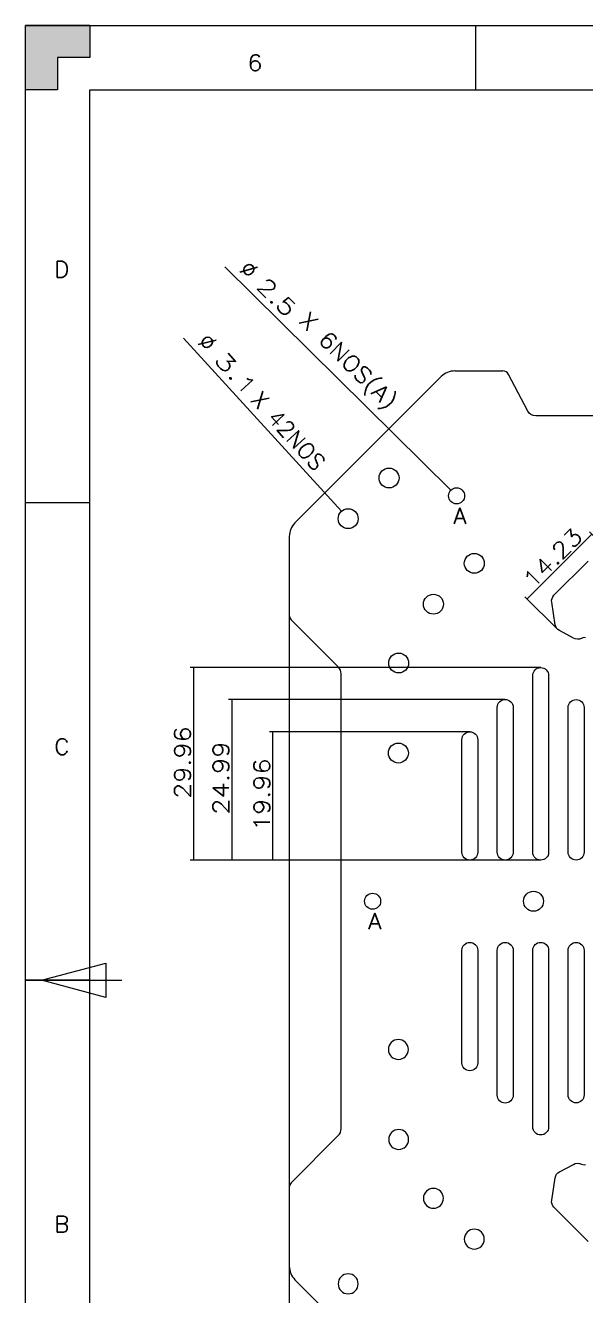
# Model space of a CAD drawing. Header units: millimetres. Extents: x 0 to 420, y 0 to 297.
# Drawn here: x 0 to 87.1, y 99.5 to 297 of the extents above; entities that cross this region are included whole.
import ezdxf

# ---------------------------------------------------------------- set-up
doc = ezdxf.new("R2010")
doc.units = ezdxf.units.MM
doc.layers.add('1', color=7, linetype='CONTINUOUS')
doc.styles.add('blockfont', font='simplex.shx')
doc.dimstyles.get("Standard").update_dxf_attribs({"dimtxt": 0.18, "dimasz": 0.18, "dimexe": 0.18, "dimexo": 0.0625, "dimgap": 0.09, "dimtad": 0, "dimtih": 1, "dimtoh": 1, "dimdec": 4, "dimzin": 0, "dimdsep": 46, "dimtxsty": 'Standard', "dimcen": 0.09, "dimadec": 0, "dimazin": 0, "dimtfac": 1, "dimtdec": 4, "dimtofl": 0, "dimtmove": 0, "dimatfit": 3, "dimfxl": 1, "dimtolj": 1, "dimtzin": 0, "dimarcsym": 0})

# ---------------------------------------------------------------- blocks, each defined once
blk = doc.blocks.new('DimnDraft3D2')
at = {"layer": '1', "color": 18, "linetype": 'CONTINUOUS', "lineweight": 13}
for p, q in [((88.046667, 217.860683), (77.985463, 207.79948)), ((92.7608, 213.14655), (87.693113, 218.214237)), ((82.699596, 203.085347), (77.63191, 208.153033))]:
    blk.add_line(p, q, dxfattribs=at)
for points in [[(88.046667, 217.860683), (87.011392, 216.067534), (86.253514, 216.825406), (88.046667, 217.860683)], [(77.985463, 207.79948), (79.020738, 209.592629), (79.778615, 208.834757), (77.985463, 207.79948)]]:
    blk.add_solid(points, dxfattribs=at)
at = {"layer": '1', "color": 18, "linetype": 'CONTINUOUS', "lineweight": 13, "insert": (78.859971, 209.300072), "char_height": 2.5, "attachment_point": 7, "rotation": 45, "line_spacing_factor": 0.753012, "style": 'blockfont'}
blk.add_mtext('\\W1.1692;14.23', dxfattribs=at)
blk = doc.blocks.new('DimnDraft3D30')
at = {"layer": '1', "color": 18, "linetype": 'CONTINUOUS', "lineweight": 13}
for p, q in [((80.090488, 197.130719), (25.612251, 197.130719)), ((26.112251, 197.130719), (26.112251, 167.175087)), ((80.090488, 167.175087), (25.612251, 167.175087))]:
    blk.add_line(p, q, dxfattribs=at)
for points in [[(26.112251, 197.130719), (26.64815, 195.130721), (25.576353, 195.130717), (26.112251, 197.130719)], [(26.112251, 167.175087), (25.576353, 169.175085), (26.64815, 169.175089), (26.112251, 167.175087)]]:
    blk.add_solid(points, dxfattribs=at)
at = {"layer": '1', "color": 18, "linetype": 'CONTINUOUS', "lineweight": 13, "insert": (25.669543, 176.718007), "char_height": 2.5, "attachment_point": 7, "rotation": 90, "line_spacing_factor": 0.753012, "style": 'blockfont'}
blk.add_mtext('\\W1.1692;29.96', dxfattribs=at)
blk = doc.blocks.new('DimnDraft3D31')
at = {"layer": '1', "color": 18, "linetype": 'CONTINUOUS', "lineweight": 13}
for p, q in [((74.568485, 192.165679), (31.582565, 192.165679)), ((32.082565, 192.165679), (32.082565, 167.175087)), ((74.568485, 167.175087), (31.582565, 167.175087))]:
    blk.add_line(p, q, dxfattribs=at)
for points in [[(32.082565, 192.165679), (32.618463, 190.165681), (31.546666, 190.165677), (32.082565, 192.165679)], [(32.082565, 167.175087), (31.546666, 169.175085), (32.618463, 169.175089), (32.082565, 167.175087)]]:
    blk.add_solid(points, dxfattribs=at)
at = {"layer": '1', "color": 18, "linetype": 'CONTINUOUS', "lineweight": 13, "insert": (31.639856, 174.235487), "char_height": 2.5, "attachment_point": 7, "rotation": 90, "line_spacing_factor": 0.753012, "style": 'blockfont'}
blk.add_mtext('\\W1.1828;24.99', dxfattribs=at)
blk = doc.blocks.new('DimnDraft3D32')
at = {"layer": '1', "color": 18, "linetype": 'CONTINUOUS', "lineweight": 13}
for p, q in [((69.06227, 187.139999), (37.926022, 187.139999)), ((38.426022, 187.139999), (38.426022, 167.175087)), ((69.06227, 167.175087), (37.926022, 167.175087))]:
    blk.add_line(p, q, dxfattribs=at)
for points in [[(38.426022, 187.139999), (38.961921, 185.140001), (37.890124, 185.139997), (38.426022, 187.139999)], [(38.426022, 167.175087), (37.890124, 169.175085), (38.961921, 169.175089), (38.426022, 167.175087)]]:
    blk.add_solid(points, dxfattribs=at)
at = {"layer": '1', "color": 18, "linetype": 'CONTINUOUS', "lineweight": 13, "insert": (37.983314, 171.722647), "char_height": 2.5, "attachment_point": 7, "rotation": 90, "line_spacing_factor": 0.753012, "style": 'blockfont'}
blk.add_mtext('\\W1.1692;19.96', dxfattribs=at)
blk = doc.blocks.new('DimnDraft3D37')
at = {"layer": '1', "color": 18, "linetype": 'CONTINUOUS', "lineweight": 13}
blk.add_line((66.123957, 224.712115), (30.979101, 259.458658), dxfattribs=at)
blk.add_solid([(66.123957, 224.712115), (64.324937, 225.737154), (65.078477, 226.499338), (66.123957, 224.712115)], dxfattribs=at)
at = {"layer": '1', "color": 18, "linetype": 'CONTINUOUS', "lineweight": 13, "char_height": 2.5, "attachment_point": 7, "rotation": 315.3265268, "line_spacing_factor": 0.753012, "style": 'blockfont'}
for s, insert in [('%%c', (33.077018, 258.885953)), ('\\W1.2776;2.5', (35.729848, 256.263189)), ('\\W1.1062;X 6NOS(A)', (41.718854, 250.342059))]:
    blk.add_mtext(s, dxfattribs=dict(at, insert=insert))
blk = doc.blocks.new('DimnDraft3D38')
at = {"layer": '1', "color": 18, "linetype": 'CONTINUOUS', "lineweight": 13}
blk.add_line((49.117907, 221.428082), (24.55136, 248.341889), dxfattribs=at)
blk.add_solid([(49.117907, 221.428082), (47.373773, 222.543957), (48.165378, 223.266528), (49.117907, 221.428082)], dxfattribs=at)
at = {"layer": '1', "color": 18, "linetype": 'CONTINUOUS', "lineweight": 13, "char_height": 2.5, "attachment_point": 7, "rotation": 312.38939272, "line_spacing_factor": 0.753012, "style": 'blockfont'}
for s, insert in [('%%c', (26.617176, 247.662438)), ('\\W1.4646;3.1', (29.13213, 244.907187)), ('\\W1.0075;X 42NOS', (34.809869, 238.686958))]:
    blk.add_mtext(s, dxfattribs=dict(at, insert=insert))
blk = doc.blocks.new('DimnDraft3D41')
at = {"layer": '1', "color": 18, "linetype": 'CONTINUOUS', "lineweight": 13}
for p, q in [((41.012863, 205.277508), (41.012863, 64.076322)), ((229.112863, 205.277508), (229.112863, 64.076322)), ((41.012863, 64.576322), (229.112863, 64.576322))]:
    blk.add_line(p, q, dxfattribs=at)
for points in [[(41.012863, 64.576322), (43.012861, 65.112221), (43.012865, 64.040424), (41.012863, 64.576322)], [(229.112863, 64.576322), (227.112865, 64.040424), (227.112861, 65.112221), (229.112863, 64.576322)]]:
    blk.add_solid(points, dxfattribs=at)
at = {"layer": '1', "color": 18, "linetype": 'CONTINUOUS', "lineweight": 13, "insert": (129.627968, 65.01903), "char_height": 2.5, "attachment_point": 7, "line_spacing_factor": 0.753012, "style": 'blockfont'}
blk.add_mtext('\\W1.2558;188.1', dxfattribs=at)

msp = doc.modelspace()

# ---------------------------------------------------------------- hatches: boundary and pattern name
at = {"layer": '1', "linetype": 'CONTINUOUS', "lineweight": 13}
msp.add_hatch(color=155, dxfattribs=at).paths.add_polyline_path([(0, 297), (10, 297), (10, 292), (5, 292), (5, 287), (0, 287)], flags=0)

# ---------------------------------------------------------------- linework, layer by layer
at = {"layer": '1', "color": 163, "linetype": 'CONTINUOUS', "lineweight": 18}
for p, q in [((0, 287), (0, 297)), ((10, 297), (0, 297)), ((0, 297), (420, 297)), ((0, 0), (0, 297)), ((0, 297), (10, 297)), ((0, 287), (0, 297)), ((10, 297), (10, 292)), ((70, 287), (70, 297)), ((10, 292), (5, 292)), ((5, 292), (5, 287)), ((5, 287), (0, 287)), ((10, 287), (410, 287)), ((10, 10), (10, 287)), ((10, 222.75), (0, 222.75)), ((2.5, 148.5), (12.5, 151.179492)), ((12.5, 151.179492), (12.5, 145.820508)), ((10, 148.5), (0, 148.5)), ((0, 148.5), (15, 148.5)), ((12.5, 145.820508), (2.5, 148.5))]:
    msp.add_line(p, q, dxfattribs=at)
at = {"layer": '1', "color": 155, "linetype": 'CONTINUOUS', "lineweight": 18}
for p, q in [((66.755504, 243.262061), (74.203058, 243.262061)), ((64.634184, 242.383381), (41.891543, 219.640741)), ((78.061542, 237.015663), (75.090068, 242.72381)), ((89.320447, 236.262111), (79.303357, 236.262111)), ((41.012863, 217.51942), (41.012863, 205.277508)), ((82.150562, 208.371492), (87.474654, 213.695585)), ((82.348427, 203.776503), (81.799392, 207.294881)), ((48.62816, 197.224937), (41.304646, 204.571513)), ((85.16009, 201.710596), (82.994805, 202.866524)), ((86.62704, 201.749782), (86.42253, 201.660605)), ((49.065834, 125.40062), (49.065834, 196.165946)), ((78.863047, 168.402527), (78.863047, 195.903279)), ((81.317928, 195.903279), (81.317928, 168.402527)), ((73.330215, 168.413358), (73.330215, 190.927409)), ((75.806756, 190.927409), (75.806756, 168.413358)), ((84.353458, 168.415443), (84.353458, 190.912535)), ((86.83417, 190.912535), (86.83417, 168.415443)), ((67.829066, 168.408291), (67.829066, 185.906795)), ((70.295473, 185.906795), (70.295473, 168.408291)), ((67.829066, 135.659771), (67.829066, 153.158275)), ((70.295473, 153.158275), (70.295473, 135.659771)), ((73.330215, 130.639157), (73.330215, 153.153208)), ((75.806756, 153.153208), (75.806756, 130.639157)), ((78.863047, 125.663287), (78.863047, 153.164039)), ((81.317928, 153.164039), (81.317928, 125.663287)), ((84.353458, 130.654031), (84.353458, 153.151123)), ((86.83417, 153.151123), (86.83417, 130.654031)), ((41.304646, 116.995053), (48.62816, 124.341629)), ((82.994805, 118.700043), (85.16009, 119.85597)), ((86.42253, 119.905962), (86.62704, 119.816784)), ((81.799392, 114.271685), (82.348427, 117.790063)), ((41.012863, 116.289059), (41.012863, 104.047146)), ((87.474654, 107.870981), (82.150562, 113.195074)), ((41.891543, 101.925825), (64.634184, 79.183185))]:
    msp.add_line(p, q, dxfattribs=at)
for centre, radius in [((56.512863, 226.612061), 1.55), ((67.012863, 223.833283), 1.25), ((50.162863, 220.283283), 1.55), ((69.762863, 213.333283), 1.55), ((63.412863, 206.983283), 1.55), ((58.012863, 197.833283), 1.55), ((57.962863, 183.833283), 1.55), ((53.959229, 160.783283), 1.25), ((78.962863, 160.783283), 1.55)]:
    msp.add_circle(centre, radius, dxfattribs=at)
at = {"layer": '1', "color": 155, "linetype": 'CONTINUOUS', "lineweight": 18, "extrusion": (0, 0, -1)}
for centre in [(-57.962863, 137.733283), (-58.012863, 123.733283), (-63.412863, 114.583283), (-69.762863, 108.233283), (-50.162863, 101.283283)]:
    msp.add_circle(centre, 1.55, dxfattribs=at)
at = {"layer": '1', "color": 155, "linetype": 'CONTINUOUS', "lineweight": 18}
for centre, radius, start, end in [((66.755504, 240.262061), 3, 90, 135), ((74.203058, 242.262061), 1, 27.5, 90), ((44.012863, 217.51942), 3, 135, 180), ((42.012863, 205.277508), 1, 180, 224.909928), ((86.826894, 201.291461), 0.5, 62.224274, 113.559981), ((47.565834, 196.165946), 1.5, 0, 44.909928), ((47.565834, 125.40062), 1.5, 315.090072, 0), ((86.826894, 120.275105), 0.5, 246.440019, 297.775726), ((42.012863, 116.289059), 1, 135.090072, 180), ((44.012863, 104.047146), 3, 180, 225)]:
    msp.add_arc(centre, radius, start, end, dxfattribs=at)
at = {"layer": '1', "color": 155, "linetype": 'CONTINUOUS', "lineweight": 18, "extrusion": (0, 0, -1)}
for centre, radius, start, end in [((-79.303357, 237.662111), 1.4, 270, 332.5), ((-83.034445, 207.487609), 1.25, 351.130657, 45), ((-83.58348, 203.96923), 1.25, 298.09533, 351.130657), ((-85.842953, 202.989736), 1.45, 246.440019, 298.09533), ((-80.090488, 195.903279), 1.22744, 360, 180), ((-74.568485, 190.927409), 1.23827, 0, 180), ((-85.593814, 190.912535), 1.240356, 0, 180), ((-69.06227, 185.906795), 1.233204, 0, 180), ((-69.06227, 168.408291), 1.233204, 180, 0), ((-74.568485, 168.413358), 1.238271, 180, 0), ((-80.090488, 168.402527), 1.22744, 180, 0), ((-85.593814, 168.415443), 1.240356, 180, 0), ((-69.06227, 153.158275), 1.233204, 0, 180), ((-74.568485, 153.153208), 1.238271, 0, 180), ((-80.090488, 153.164039), 1.22744, 0, 180), ((-85.593814, 153.151123), 1.240356, 0, 180), ((-69.06227, 135.659771), 1.233204, 180, 0), ((-74.568485, 130.639157), 1.23827, 180, 0), ((-85.593814, 130.654031), 1.240356, 180, 0), ((-80.090488, 125.663287), 1.22744, 180, 0), ((-83.58348, 117.597336), 1.25, 8.869343, 61.90467), ((-85.842953, 118.57683), 1.45, 61.90467, 113.559981), ((-83.034445, 114.078957), 1.25, 315, 8.869343)]:
    msp.add_arc(centre, radius, start, end, dxfattribs=at)

# ---------------------------------------------------------------- texts
at = {"layer": '1', "color": 18, "linetype": 'CONTINUOUS', "lineweight": 13, "char_height": 2.5, "attachment_point": 7, "line_spacing_factor": 0.753012, "style": 'blockfont'}
for s, insert in [('\\W1.0809;6', (34.513021, 289.942708)), ('\\W1.0208;D', (4.513021, 257.817708)), ('\\W1.0809;A\\P ', (66.49468, 216.335316)), ('\\W1.0208;C', (4.513021, 183.567708)), ('\\W1.0809;A\\P ', (53.275274, 153.302479)), ('\\W1.0208;B', (4.513021, 109.317708))]:
    msp.add_mtext(s, dxfattribs=dict(at, insert=insert))

# ---------------------------------------------------------------- dimensions: what is measured, and where the dimension line sits
at = {"layer": '1', "color": 18, "linetype": 'CONTINUOUS', "lineweight": 13}
for p1, p2, text, picture, middle in [((67.90177, 222.954451), (66.123957, 224.712115), '\\C18;%%c 2.5 \\C18;X 6NOS(A)', 'DimnDraft3D37', (35.852974, 257.27669)), ((51.20782, 219.138484), (49.117907, 221.428082), '\\C18;%%c 3.1 \\C18;X 42NOS', 'DimnDraft3D38', (29.307026, 245.913048))]:
    dim = msp.add_diameter_dim_2p(p1=p1, p2=p2, text=text, dimstyle='Standard', override={"dimtxt": 2.5, "dimasz": 2, "dimexe": 0.5, "dimexo": 0, "dimgap": 1.25, "dimtad": 1, "dimtih": 0, "dimdec": 2, "dimzin": 8, "dimtxsty": 'blockfont', "dimsah": 1, "dimse1": 1, "dimse2": 1, "dimclrd": 18, "dimclre": 18, "dimclrt": 18, "dimtm": -0.005, "dimtdec": 2, "dimtmove": 0}, dxfattribs=at)
    dim.commit()
    dim.dimension.update_dxf_attribs({"geometry": picture, "text_midpoint": middle, "dimtype": 163})
for base, p1, p2, angle, text, override, picture, middle, dimtype in [((77.63191, 208.153033), (92.7608, 213.14655), (82.699596, 203.085347), 224.99999715, '\\C18;14.23', {"dimtxt": 2.5, "dimasz": 2, "dimexe": 0.5, "dimexo": 0, "dimgap": 1.25, "dimtad": 1, "dimtih": 0, "dimtoh": 0, "dimdec": 2, "dimzin": 8, "dimtxsty": 'blockfont', "dimsah": 1, "dimclrd": 18, "dimclre": 18, "dimclrt": 18, "dimtm": -0.005, "dimtdec": 2, "dimtmove": 0}, 'DimnDraft3D2', (77.847188, 209.428972), 161), ((26.112251, 167.175087), (80.090488, 197.130719), (80.090488, 167.175087), 90, '\\C18;29.96', {"dimtxt": 2.5, "dimasz": 2, "dimexe": 0.5, "dimexo": 0, "dimgap": 1.25, "dimtad": 1, "dimtih": 0, "dimtoh": 0, "dimdec": 2, "dimzin": 8, "dimtxsty": 'blockfont', "dimsah": 1, "dimclrd": 18, "dimclre": 18, "dimclrt": 18, "dimtm": -0.005, "dimtdec": 2, "dimtofl": 1, "dimtmove": 0}, 'DimnDraft3D30', (26.112251, 182.152903), 160), ((32.082565, 167.175087), (74.568485, 192.165679), (74.568485, 167.175087), 90, '\\C18;24.99', {"dimtxt": 2.5, "dimasz": 2, "dimexe": 0.5, "dimexo": 0, "dimgap": 1.25, "dimtad": 1, "dimtih": 0, "dimtoh": 0, "dimdec": 2, "dimzin": 8, "dimtxsty": 'blockfont', "dimsah": 1, "dimclrd": 18, "dimclre": 18, "dimclrt": 18, "dimtm": -0.005, "dimtdec": 2, "dimtofl": 1, "dimtmove": 0}, 'DimnDraft3D31', (32.082565, 179.670383), 160), ((38.426022, 167.175087), (69.06227, 187.139999), (69.06227, 167.175087), 90, '\\C18;19.96', {"dimtxt": 2.5, "dimasz": 2, "dimexe": 0.5, "dimexo": 0, "dimgap": 1.25, "dimtad": 1, "dimtih": 0, "dimtoh": 0, "dimdec": 2, "dimzin": 8, "dimtxsty": 'blockfont', "dimsah": 1, "dimclrd": 18, "dimclre": 18, "dimclrt": 18, "dimtm": -0.005, "dimtdec": 2, "dimtofl": 1, "dimtmove": 0}, 'DimnDraft3D32', (38.426022, 177.157543), 160)]:
    dim = msp.add_linear_dim(base=base, p1=p1, p2=p2, angle=angle, text=text, dimstyle='Standard', override=override, dxfattribs=at)
    dim.commit()
    dim.dimension.update_dxf_attribs({"geometry": picture, "text_midpoint": middle, "dimtype": dimtype})
dim = msp.add_linear_dim(base=(229.112863, 64.576322), p1=(41.012863, 205.277508), p2=(229.112863, 205.277508), text='\\C18;188.1', dimstyle='Standard', override={"dimtxt": 2.5, "dimasz": 2, "dimexe": 0.5, "dimexo": 0, "dimgap": 1.25, "dimtad": 1, "dimtih": 0, "dimdec": 2, "dimzin": 8, "dimtxsty": 'blockfont', "dimsah": 1, "dimclrd": 18, "dimclre": 18, "dimclrt": 18, "dimtm": -0.005, "dimtdec": 2, "dimtofl": 1, "dimtmove": 0}, dxfattribs=at)
dim.commit()
dim.dimension.update_dxf_attribs({"geometry": 'DimnDraft3D41', "text_midpoint": (135.062863, 64.576322), "dimtype": 160})

doc.saveas('drawing.dxf')
